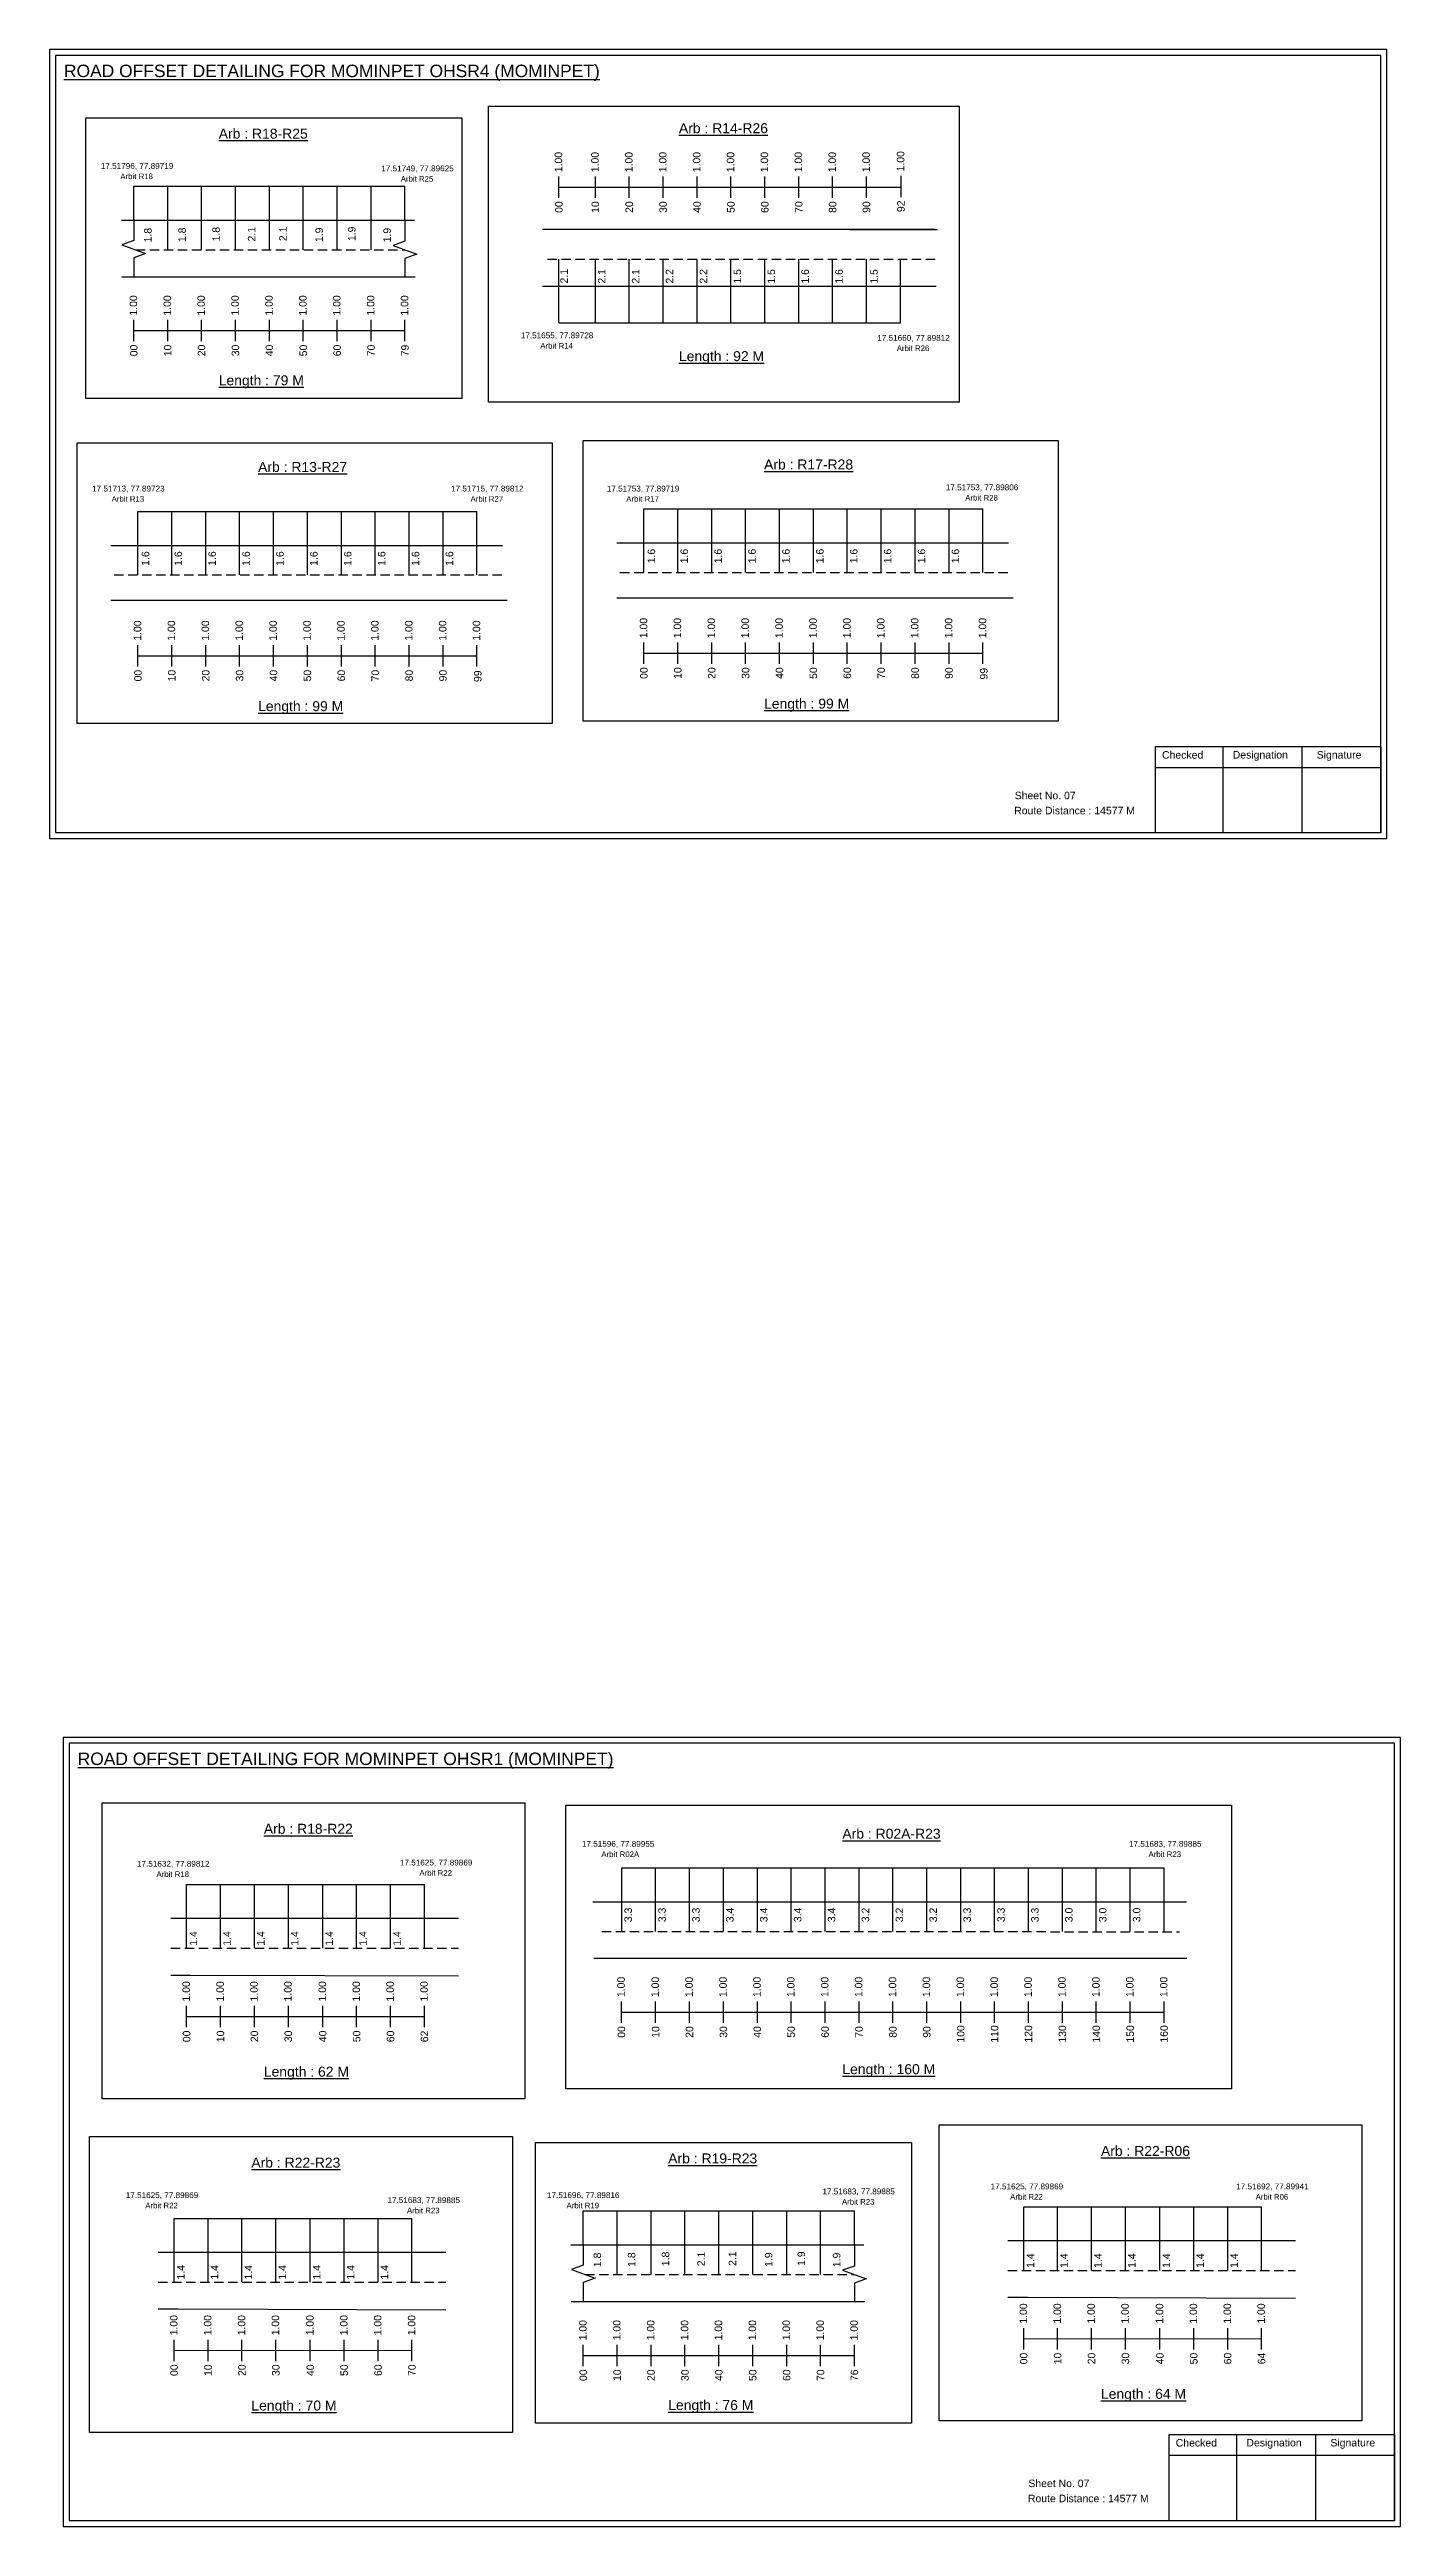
# Model space of a CAD drawing. Header units: inches. Extents: x 777 to 9331, y 1229 to 5049.
# Drawn here: x 7360 to 7902, y 1917 to 2911 of the extents above; entities that cross this region are included whole.
import ezdxf

# ---------------------------------------------------------------- set-up
doc = ezdxf.new("R2010")
doc.units = ezdxf.units.IN
doc.header["$MEASUREMENT"] = 0
doc.linetypes.add('DASHED2', pattern=[0.375, 0.25, -0.125])
doc.layers.add('PDF_Geometry', color=7, linetype='Continuous')
doc.layers.add('PDF_Text', color=5, linetype='Continuous')
doc.styles.add('PDF Arial', font='arial.ttf')
doc.styles.get("Standard").update_dxf_attribs({"font": 'arial.ttf'})

msp = doc.modelspace()

# ---------------------------------------------------------------- linework, layer by layer
at = {"color": 5}
for p, q in [((7393.73, 2856.32), (7502.53, 2856.32)), ((7564.27, 2801.5), (7701.3, 2801.5)), ((7395.39, 2725.82), (7531.39, 2725.82)), ((7598.39, 2726.82), (7734.39, 2726.82)), ((7589.49, 2181.39), (7807.09, 2181.39)), ((7414.93, 2174.61), (7510.34, 2174.62)), ((7409.93, 2040.61), (7505.34, 2040.62)), ((7574.06, 2043.61), (7682.86, 2043.61)), ((7750.78, 2045.3), (7846.2, 2045.3))]:
    msp.add_line(p, q, dxfattribs=at)
for p, q in [((7393.73, 2842.67), (7393.73, 2856.32)), ((7407.33, 2830.78), (7407.33, 2856.32)), ((7420.93, 2830.78), (7420.93, 2856.32)), ((7434.53, 2830.78), (7434.53, 2856.32)), ((7448.13, 2830.78), (7448.13, 2856.32)), ((7461.73, 2830.78), (7461.73, 2856.32)), ((7475.33, 2830.78), (7475.33, 2856.32)), ((7488.93, 2830.78), (7488.93, 2856.32)), ((7502.53, 2842.67), (7502.53, 2856.32)), ((7388.73, 2842.67), (7506.35, 2842.72)), ((7714.96, 2838.92), (7557.72, 2838.92)), ((7680.96, 2838.92), (7716.21, 2838.92)), ((7564.27, 2801.5), (7564.27, 2827.03)), ((7578.9, 2801.5), (7578.9, 2827.03)), ((7592.5, 2801.5), (7592.5, 2827.03)), ((7606.1, 2801.5), (7606.1, 2827.03)), ((7619.7, 2801.5), (7619.7, 2827.03)), ((7633.3, 2801.5), (7633.3, 2827.03)), ((7646.9, 2801.5), (7646.9, 2827.03)), ((7660.5, 2801.5), (7660.5, 2827.03)), ((7674.1, 2801.5), (7674.1, 2827.03)), ((7687.7, 2801.5), (7687.7, 2827.03)), ((7701.3, 2801.5), (7701.3, 2827.03)), ((7388.88, 2819.98), (7506.66, 2819.98)), ((7557.72, 2816.23), (7589.83, 2816.23)), ((7589.83, 2816.23), (7715.65, 2816.23)), ((7395.39, 2700.28), (7395.39, 2725.82)), ((7408.99, 2700.28), (7408.99, 2725.82)), ((7422.59, 2700.28), (7422.59, 2725.82)), ((7436.19, 2700.28), (7436.19, 2725.82)), ((7449.79, 2700.28), (7449.79, 2725.82)), ((7463.39, 2700.28), (7463.39, 2725.82)), ((7476.99, 2700.28), (7476.99, 2725.82)), ((7490.59, 2700.28), (7490.59, 2725.82)), ((7504.19, 2700.28), (7504.19, 2725.82)), ((7517.79, 2700.28), (7517.79, 2725.82)), ((7531.39, 2700.28), (7531.39, 2725.82)), ((7598.39, 2701.28), (7598.39, 2726.82)), ((7611.99, 2701.28), (7611.99, 2726.82)), ((7625.59, 2701.28), (7625.59, 2726.82)), ((7639.19, 2701.28), (7639.19, 2726.82)), ((7652.79, 2701.28), (7652.79, 2726.82)), ((7666.39, 2701.28), (7666.39, 2726.82)), ((7679.99, 2701.28), (7679.99, 2726.82)), ((7693.59, 2701.28), (7693.59, 2726.82)), ((7707.19, 2701.28), (7707.19, 2726.82)), ((7720.79, 2701.28), (7720.79, 2726.82)), ((7734.39, 2701.28), (7734.39, 2726.82)), ((7384.51, 2712.17), (7541.67, 2712.17)), ((7587.51, 2713.17), (7744.67, 2713.17)), ((7543.49, 2689.98), (7384.51, 2689.98)), ((7746.49, 2690.98), (7587.51, 2690.98)), ((7589.49, 2155.85), (7589.49, 2181.39)), ((7603.09, 2155.85), (7603.09, 2181.39)), ((7616.69, 2155.85), (7616.69, 2181.39)), ((7630.29, 2155.85), (7630.29, 2181.39)), ((7643.89, 2155.85), (7643.89, 2181.39)), ((7657.49, 2155.85), (7657.49, 2181.39)), ((7671.09, 2155.85), (7671.09, 2181.39)), ((7684.69, 2155.85), (7684.69, 2181.39)), ((7698.29, 2155.85), (7698.29, 2181.39)), ((7711.89, 2155.85), (7711.89, 2181.39)), ((7725.49, 2155.85), (7725.49, 2181.39)), ((7739.09, 2155.85), (7739.09, 2181.39)), ((7752.69, 2155.85), (7752.69, 2181.39)), ((7766.29, 2155.85), (7766.29, 2181.39)), ((7779.89, 2155.85), (7779.89, 2181.39)), ((7793.49, 2155.85), (7793.49, 2181.39)), ((7807.09, 2155.85), (7807.09, 2181.39)), ((7414.93, 2149.08), (7414.93, 2174.62)), ((7428.53, 2149.08), (7428.53, 2174.62)), ((7442.13, 2149.08), (7442.13, 2174.62)), ((7455.73, 2149.08), (7455.73, 2174.62)), ((7469.54, 2149.08), (7469.54, 2174.62)), ((7483.14, 2149.08), (7483.14, 2174.62)), ((7496.74, 2149.08), (7496.74, 2174.62)), ((7510.34, 2149.08), (7510.34, 2174.62)), ((7577.95, 2167.74), (7816.03, 2167.74)), ((7523.94, 2160.96), (7408.52, 2160.96)), ((7408.52, 2138.28), (7416.57, 2138.28)), ((7416.57, 2138.28), (7523.94, 2137.98)), ((7578.34, 2145.05), (7816.19, 2145.02)), ((7409.93, 2015.08), (7409.93, 2040.62)), ((7423.53, 2015.08), (7423.53, 2040.62)), ((7437.13, 2015.08), (7437.13, 2040.62)), ((7450.73, 2015.08), (7450.73, 2040.62)), ((7464.54, 2015.08), (7464.54, 2040.62)), ((7478.14, 2015.08), (7478.14, 2040.62)), ((7491.74, 2015.08), (7491.74, 2040.62)), ((7505.34, 2015.08), (7505.34, 2040.62)), ((7574.06, 2029.96), (7574.06, 2043.61)), ((7587.66, 2018.07), (7587.66, 2043.61)), ((7601.26, 2018.07), (7601.26, 2043.61)), ((7614.86, 2018.07), (7614.86, 2043.61)), ((7628.46, 2018.07), (7628.46, 2043.61)), ((7642.06, 2018.07), (7642.06, 2043.61)), ((7655.66, 2018.07), (7655.66, 2043.61)), ((7669.26, 2018.07), (7669.26, 2043.61)), ((7682.86, 2029.95), (7682.86, 2043.61)), ((7750.78, 2019.77), (7750.78, 2045.3)), ((7764.38, 2019.77), (7764.38, 2045.3)), ((7777.98, 2019.77), (7777.98, 2045.3)), ((7791.58, 2019.77), (7791.58, 2045.3)), ((7805.4, 2019.77), (7805.4, 2045.3)), ((7819, 2019.77), (7819, 2045.3)), ((7832.6, 2019.77), (7832.6, 2045.3)), ((7846.2, 2019.77), (7846.2, 2045.3)), ((7569.07, 2029.96), (7686.68, 2030.01)), ((7859.8, 2031.65), (7744.37, 2031.65)), ((7518.94, 2026.96), (7403.52, 2026.96)), ((7744.37, 2008.96), (7752.43, 2008.96)), ((7752.43, 2008.96), (7859.8, 2008.67)), ((7403.52, 2004.28), (7411.57, 2004.28)), ((7411.57, 2004.28), (7518.94, 2003.98)), ((7569.21, 2007.27), (7686.99, 2007.27))]:
    msp.add_line(p, q)
at = {"color": 217, "true_color": 0x93278f}
for p, q in [((7564.27, 2851.64), (7564.27, 2860.2)), ((7564.27, 2855.92), (7701.53, 2856)), ((7578.9, 2851.64), (7578.9, 2860.2)), ((7592.5, 2851.64), (7592.5, 2860.2)), ((7606.1, 2851.64), (7606.1, 2860.2)), ((7619.7, 2851.64), (7619.7, 2860.2)), ((7633.3, 2851.64), (7633.3, 2860.2)), ((7646.9, 2851.64), (7646.9, 2860.2)), ((7660.5, 2851.64), (7660.5, 2860.2)), ((7674.1, 2851.64), (7674.1, 2860.2)), ((7687.7, 2851.64), (7687.7, 2860.2)), ((7701.53, 2851.97), (7701.53, 2860.52)), ((7393.73, 2794.08), (7393.73, 2802.64)), ((7393.73, 2798.35), (7502.53, 2798.35)), ((7407.33, 2794.08), (7407.33, 2802.64)), ((7420.93, 2794.08), (7420.93, 2802.64)), ((7434.53, 2794.08), (7434.53, 2802.64)), ((7448.13, 2794.08), (7448.13, 2802.64)), ((7461.73, 2794.08), (7461.73, 2802.64)), ((7475.33, 2794.08), (7475.33, 2802.64)), ((7488.93, 2794.08), (7488.93, 2802.64)), ((7502.53, 2794.08), (7502.53, 2802.64)), ((7395.39, 2663.58), (7395.39, 2672.14)), ((7395.39, 2667.85), (7531.39, 2667.88)), ((7408.99, 2663.58), (7408.99, 2672.14)), ((7422.59, 2663.58), (7422.59, 2672.14)), ((7436.19, 2663.58), (7436.19, 2672.14)), ((7449.79, 2663.58), (7449.79, 2672.14)), ((7463.39, 2663.58), (7463.39, 2672.14)), ((7476.99, 2663.58), (7476.99, 2672.14)), ((7490.59, 2663.58), (7490.59, 2672.14)), ((7504.19, 2663.58), (7504.19, 2672.14)), ((7517.79, 2663.58), (7517.79, 2672.14)), ((7531.39, 2663.58), (7531.39, 2672.14)), ((7598.39, 2664.58), (7598.39, 2673.14)), ((7598.39, 2668.85), (7734.39, 2668.88)), ((7611.99, 2664.58), (7611.99, 2673.14)), ((7625.59, 2664.58), (7625.59, 2673.14)), ((7639.19, 2664.58), (7639.19, 2673.14)), ((7652.79, 2664.58), (7652.79, 2673.14)), ((7666.39, 2664.58), (7666.39, 2673.14)), ((7679.99, 2664.58), (7679.99, 2673.14)), ((7693.59, 2664.58), (7693.59, 2673.14)), ((7707.19, 2664.58), (7707.19, 2673.14)), ((7720.79, 2664.58), (7720.79, 2673.14)), ((7734.39, 2664.58), (7734.39, 2673.14)), ((7589.39, 2119.15), (7589.39, 2127.71)), ((7603.09, 2119.15), (7603.09, 2127.71)), ((7616.69, 2119.15), (7616.69, 2127.71)), ((7630.29, 2119.15), (7630.29, 2127.71)), ((7643.89, 2119.15), (7643.89, 2127.71)), ((7657.49, 2119.15), (7657.49, 2127.71)), ((7671.09, 2119.15), (7671.09, 2127.71)), ((7684.69, 2119.15), (7684.69, 2127.71)), ((7698.29, 2119.15), (7698.29, 2127.71)), ((7711.89, 2119.15), (7711.89, 2127.71)), ((7725.49, 2119.15), (7725.49, 2127.71)), ((7739.09, 2119.15), (7739.09, 2127.71)), ((7752.69, 2119.15), (7752.69, 2127.71)), ((7766.29, 2119.15), (7766.29, 2127.71)), ((7779.89, 2119.15), (7779.89, 2127.71)), ((7793.49, 2119.15), (7793.49, 2127.71)), ((7807.09, 2119.15), (7807.09, 2127.71)), ((7414.93, 2117.39), (7414.93, 2125.94)), ((7414.93, 2121.66), (7510.34, 2121.72)), ((7428.53, 2117.39), (7428.53, 2125.94)), ((7442.13, 2117.39), (7442.13, 2125.94)), ((7455.73, 2117.39), (7455.73, 2125.94)), ((7469.54, 2117.39), (7469.54, 2125.94)), ((7483.14, 2117.39), (7483.14, 2125.94)), ((7496.74, 2117.39), (7496.74, 2125.94)), ((7510.34, 2117.39), (7510.34, 2125.94)), ((7589.49, 2123.42), (7807.09, 2123.47)), ((7409.93, 1983.39), (7409.93, 1991.94)), ((7423.53, 1983.39), (7423.53, 1991.94)), ((7437.13, 1983.39), (7437.13, 1991.94)), ((7450.73, 1983.39), (7450.73, 1991.94)), ((7464.54, 1983.39), (7464.54, 1991.94)), ((7478.14, 1983.39), (7478.14, 1991.94)), ((7491.74, 1983.39), (7491.74, 1991.94)), ((7505.34, 1983.39), (7505.34, 1991.94)), ((7574.06, 1981.37), (7574.06, 1989.93)), ((7587.66, 1981.37), (7587.66, 1989.93)), ((7601.26, 1981.37), (7601.26, 1989.93)), ((7614.86, 1981.37), (7614.86, 1989.93)), ((7628.46, 1981.37), (7628.46, 1989.93)), ((7642.06, 1981.37), (7642.06, 1989.93)), ((7655.66, 1981.37), (7655.66, 1989.93)), ((7669.26, 1981.37), (7669.26, 1989.93)), ((7682.86, 1981.37), (7682.86, 1989.93)), ((7750.78, 1988.07), (7750.78, 1996.63)), ((7750.78, 1992.34), (7846.2, 1992.4)), ((7764.38, 1988.07), (7764.38, 1996.63)), ((7777.98, 1988.07), (7777.98, 1996.63)), ((7791.58, 1988.07), (7791.58, 1996.63)), ((7805.4, 1988.07), (7805.4, 1996.63)), ((7819, 1988.07), (7819, 1996.63)), ((7832.6, 1988.07), (7832.6, 1996.63)), ((7846.2, 1988.07), (7846.2, 1996.63)), ((7409.93, 1987.66), (7505.34, 1987.72)), ((7574.06, 1985.64), (7682.86, 1985.64))]:
    msp.add_line(p, q, dxfattribs=at)
at = {"linetype": 'DASHED2', "ltscale": 15}
for p, q in [((7394.49, 2830.78), (7502.53, 2830.78)), ((7559.65, 2827.03), (7715.95, 2827.03)), ((7385.79, 2700.28), (7541.67, 2700.28)), ((7588.79, 2701.28), (7744.67, 2701.28)), ((7408.52, 2149.08), (7523.94, 2149.08)), ((7581.45, 2155.85), (7813.33, 2155.68)), ((7744.37, 2019.77), (7859.8, 2019.77)), ((7403.52, 2015.08), (7518.94, 2015.08)), ((7574.82, 2018.07), (7682.86, 2018.07))]:
    msp.add_line(p, q, dxfattribs=at)
for points in [[(7374.5, 2883.8), (7525.35, 2883.8), (7525.35, 2771.12), (7374.5, 2771.12)], [(7536, 2888.44), (7724.92, 2888.44), (7724.92, 2769.62), (7536, 2769.62)], [(7574, 2754.3), (7764.55, 2754.3), (7764.55, 2641.62), (7574, 2641.62)], [(7371, 2753.3), (7561.55, 2753.3), (7561.55, 2640.62), (7371, 2640.62)], [(7381, 2207.45), (7550.61, 2207.45), (7550.61, 2088.63), (7381, 2088.63)], [(7567, 2206.55), (7834.12, 2206.55), (7834.12, 2092.63), (7567, 2092.63)], [(7716.86, 2078.14), (7886.47, 2078.14), (7886.47, 1959.31), (7716.86, 1959.31)], [(7376, 2073.45), (7545.61, 2073.45), (7545.61, 1954.63), (7376, 1954.63)], [(7554.83, 2071.09), (7705.69, 2071.09), (7705.69, 1958.41), (7554.83, 1958.41)]]:
    msp.add_lwpolyline(points, close=True)
at = {"linetype": 'Continuous'}
for points in [[(7393.71, 2842.95), (7393.71, 2834.52), (7388.97, 2832.79), (7398.45, 2829.34), (7393.71, 2827.61), (7393.71, 2820.26)], [(7502.53, 2842.67), (7502.53, 2834.24), (7497.79, 2832.51), (7507.27, 2829.06), (7502.53, 2827.33), (7502.53, 2819.98)], [(7574.04, 2030.24), (7574.04, 2021.81), (7569.3, 2020.08), (7578.79, 2016.63), (7574.04, 2014.9), (7574.04, 2007.55)], [(7682.86, 2029.95), (7682.86, 2021.52), (7678.12, 2019.8), (7687.61, 2016.34), (7682.86, 2014.62), (7682.86, 2007.27)]]:
    msp.add_lwpolyline(points, dxfattribs=at)
at = {"layer": 'PDF_Geometry'}
for points in [[(7359.93, 2911.18), (7359.93, 2594.47), (7896.4, 2594.47), (7896.4, 2911.18)], [(7362.26, 2908.85), (7362.26, 2596.89), (7893.98, 2596.89), (7893.98, 2908.85)], [(7365.43, 2233.69), (7365.43, 1916.98), (7901.9, 1916.98), (7901.9, 2233.69)], [(7367.76, 2231.36), (7367.76, 1919.4), (7899.48, 1919.4), (7899.48, 2231.36)]]:
    msp.add_lwpolyline(points, close=True, dxfattribs=at)
at = {"layer": 'PDF_Geometry', "color": 242, "true_color": 0xcc1f26}
for points in [[(7893.98, 2596.8), (7803.64, 2596.8), (7803.64, 2631.41), (7893.98, 2631.41)], [(7899.48, 1919.3), (7809.14, 1919.3), (7809.14, 1953.91), (7899.48, 1953.91)]]:
    msp.add_lwpolyline(points, close=True, dxfattribs=at)
for points in [[(7830.62, 2631.41), (7830.62, 2596.8)], [(7862.35, 2631.41), (7862.35, 2596.8)], [(7803.64, 2623.03), (7893.98, 2623.03)], [(7836.12, 1953.91), (7836.12, 1919.3)], [(7867.85, 1953.91), (7867.85, 1919.3)], [(7809.14, 1945.54), (7899.48, 1945.54)]]:
    msp.add_lwpolyline(points, dxfattribs=at)

# ---------------------------------------------------------------- texts
at = {"color": 242, "true_color": 0xcd2027}
for s, height, p in [('%%UROAD OFFSET DETAILING FOR MOMINPET OHSR4 (MOMINPET)', 5, (7365.71, 2900.11)), ('%%UArb : R18-R25', 4, (7427.8, 2875.42)), ('%%UArb : R14-R26', 4, (7612.44, 2877.61)), ('%%ULength : 92 M', 4, (7612.44, 2786.11)), ('%%ULength : 79 M', 4, (7427.8, 2776.42)), ('%%UArb : R13-R27', 4, (7443.59, 2741.63)), ('%%UArb : R17-R28', 4, (7646.59, 2742.63)), ('%%ULength : 99 M', 4, (7443.59, 2645.63)), ('%%ULength : 99 M', 4, (7646.59, 2646.63)), ('%%UROAD OFFSET DETAILING FOR MOMINPET OHSR1 (MOMINPET)', 5, (7371.21, 2222.61)), ('%%UArb : R18-R22', 4, (7445.89, 2195.02)), ('%%UArb : R02A-R23', 4, (7678, 2193.03)), ('%%ULength : 62 M', 4, (7445.89, 2097.52)), ('%%ULength : 160 M', 4, (7678, 2098.53)), ('%%UArb : R22-R06', 4, (7781.75, 2065.71)), ('%%UArb : R22-R23', 4, (7440.89, 2061.02)), ('%%UArb : R19-R23', 4, (7608.14, 2062.71)), ('%%ULength : 64 M', 4, (7781.75, 1968.21)), ('%%ULength : 70 M', 4, (7440.89, 1963.52)), ('%%ULength : 76 M', 4, (7608.14, 1963.71))]:
    msp.add_text(s, height=height, dxfattribs=at).set_placement(p)
at = {"color": 5}
for s, height, p in [('17.51796, 77.89719', 2.34, (7380.5, 2863.29)), ('17.51749, 77.89625', 2.34, (7493, 2862.29)), ('Arbit R18', 2.246, (7388.32, 2859.16)), ('Arbit R25', 2.246, (7500.82, 2858.16)), ('17.51655, 77.89728', 2.34, (7549, 2795.28)), ('17.51660, 77.89812', 2.34, (7692, 2794.28)), ('Arbit R14', 2.246, (7556.82, 2791.16)), ('Arbit R26', 2.246, (7699.82, 2790.16)), ('17.51713, 77.89723', 2.34, (7377, 2733.79)), ('17.51715, 77.89812', 2.34, (7521, 2733.79)), ('17.51753, 77.89719', 2.34, (7583.5, 2733.78)), ('17.51753, 77.89806', 2.34, (7719.5, 2734.28)), ('Arbit R13', 2.246, (7384.82, 2729.66)), ('Arbit R27', 2.246, (7528.82, 2729.66)), ('Arbit R17', 2.246, (7591.32, 2729.66)), ('Arbit R28', 2.246, (7727.32, 2730.16)), ('17.51596, 77.89955', 2.34, (7573.5, 2189.79)), ('Arbit R02A', 2.246, (7581.32, 2185.67)), ('17.51683, 77.89885', 2.34, (7793, 2189.79)), ('Arbit R23', 2.246, (7800.82, 2185.67)), ('17.51632, 77.89812', 2.34, (7395, 2181.79)), ('Arbit R18', 2.246, (7402.82, 2177.67)), ('17.51625, 77.89869', 2.34, (7500.5, 2182.29)), ('Arbit R22', 2.246, (7508.32, 2178.17)), ('17.51625, 77.89869', 2.34, (7390.5, 2048.79)), ('17.51683, 77.89885', 2.34, (7495.5, 2046.79)), ('17.51696, 77.89816', 2.34, (7559.5, 2048.79)), ('17.51683, 77.89885', 2.34, (7670, 2050.29)), ('Arbit R23', 2.246, (7677.82, 2046.17)), ('17.51625, 77.89869', 2.34, (7737.5, 2052.29)), ('Arbit R22', 2.246, (7745.32, 2048.17)), ('17.51692, 77.89941', 2.34, (7836, 2052.29)), ('Arbit R06', 2.246, (7843.82, 2048.17)), ('Arbit R22', 2.246, (7398.32, 2044.67)), ('Arbit R23', 2.246, (7503.32, 2042.67)), ('Arbit R19', 2.246, (7567.32, 2044.67))]:
    msp.add_text(s, height=height, dxfattribs=at).set_placement(p)
at = {"color": 217, "true_color": 0x93278f}
for s, p in [('1.00', (7565.6, 2861.93)), ('1.00', (7580.23, 2861.93)), ('1.00', (7593.83, 2861.93)), ('1.00', (7607.43, 2861.93)), ('1.00', (7621.03, 2861.93)), ('1.00', (7634.63, 2861.93)), ('1.00', (7648.23, 2861.93)), ('1.00', (7661.83, 2861.93)), ('1.00', (7675.43, 2861.93)), ('1.00', (7689.03, 2861.93)), ('1.00', (7702.85, 2862.26)), ('00', (7565.75, 2845.61)), ('10', (7580.38, 2845.61)), ('20', (7593.98, 2845.61)), ('30', (7607.58, 2845.61)), ('40', (7621.18, 2845.61)), ('50', (7634.78, 2845.61)), ('60', (7648.38, 2845.61)), ('70', (7661.98, 2845.61)), ('80', (7675.58, 2845.61)), ('90', (7689.18, 2845.61)), ('92', (7703, 2845.94)), ('1.00', (7395.05, 2804.38)), ('1.00', (7408.65, 2804.38)), ('1.00', (7422.25, 2804.38)), ('1.00', (7435.85, 2804.38)), ('1.00', (7449.45, 2804.38)), ('1.00', (7463.05, 2804.38)), ('1.00', (7476.65, 2804.38)), ('1.00', (7490.25, 2804.38)), ('1.00', (7503.85, 2804.38)), ('00', (7395.2, 2788.06)), ('10', (7408.8, 2788.06)), ('20', (7422.4, 2788.06)), ('30', (7436, 2788.06)), ('40', (7449.6, 2788.06)), ('50', (7463.2, 2788.06)), ('60', (7476.8, 2788.06)), ('70', (7490.4, 2788.06)), ('79', (7504, 2788.06)), ('1.00', (7396.72, 2673.88)), ('1.00', (7410.32, 2673.88)), ('1.00', (7423.92, 2673.88)), ('1.00', (7437.52, 2673.88)), ('1.00', (7451.12, 2673.88)), ('1.00', (7464.72, 2673.88)), ('1.00', (7478.32, 2673.88)), ('1.00', (7491.92, 2673.88)), ('1.00', (7505.52, 2673.88)), ('1.00', (7519.12, 2673.88)), ('1.00', (7532.72, 2673.88)), ('1.00', (7599.72, 2674.88)), ('1.00', (7613.32, 2674.88)), ('1.00', (7626.92, 2674.88)), ('1.00', (7640.52, 2674.88)), ('1.00', (7654.12, 2674.88)), ('1.00', (7667.72, 2674.88)), ('1.00', (7681.32, 2674.88)), ('1.00', (7694.92, 2674.88)), ('1.00', (7708.52, 2674.88)), ('1.00', (7722.12, 2674.88)), ('1.00', (7735.72, 2674.88)), ('00', (7396.87, 2657.56)), ('10', (7410.47, 2657.56)), ('20', (7424.07, 2657.56)), ('30', (7437.67, 2657.56)), ('40', (7451.27, 2657.56)), ('50', (7464.87, 2657.56)), ('60', (7478.47, 2657.56)), ('70', (7492.07, 2657.56)), ('80', (7505.67, 2657.56)), ('90', (7519.27, 2657.56)), ('99', (7533.24, 2657.31)), ('00', (7599.87, 2658.56)), ('10', (7613.47, 2658.56)), ('20', (7627.07, 2658.56)), ('30', (7640.67, 2658.56)), ('40', (7654.27, 2658.56)), ('50', (7667.87, 2658.56)), ('60', (7681.47, 2658.56)), ('70', (7695.07, 2658.56)), ('80', (7708.67, 2658.56)), ('90', (7722.27, 2658.56)), ('99', (7736.24, 2658.31)), ('1.00', (7416.25, 2127.68)), ('1.00', (7429.85, 2127.68)), ('1.00', (7443.45, 2127.68)), ('1.00', (7457.05, 2127.68)), ('1.00', (7470.87, 2127.68)), ('1.00', (7484.47, 2127.68)), ('1.00', (7498.07, 2127.68)), ('1.00', (7511.67, 2127.68)), ('1.00', (7590.71, 2129.45)), ('1.00', (7604.42, 2129.45)), ('1.00', (7618.02, 2129.45)), ('1.00', (7631.62, 2129.45)), ('1.00', (7645.22, 2129.45)), ('1.00', (7658.82, 2129.45)), ('1.00', (7672.42, 2129.45)), ('1.00', (7686.02, 2129.45)), ('1.00', (7699.62, 2129.45)), ('1.00', (7713.22, 2129.45)), ('1.00', (7726.82, 2129.45)), ('1.00', (7740.42, 2129.45)), ('1.00', (7754.02, 2129.45)), ('1.00', (7767.62, 2129.45)), ('1.00', (7781.22, 2129.45)), ('1.00', (7794.82, 2129.45)), ('1.00', (7808.42, 2129.45)), ('100', (7726.97, 2111.18)), ('110', (7740.57, 2111.18)), ('120', (7754.17, 2111.18)), ('130', (7767.77, 2111.18)), ('140', (7781.37, 2111.18)), ('150', (7794.97, 2111.18)), ('160', (7808.57, 2111.18)), ('00', (7416.4, 2111.36)), ('10', (7430, 2111.36)), ('20', (7443.6, 2111.36)), ('30', (7457.2, 2111.36)), ('40', (7471.02, 2111.36)), ('50', (7484.62, 2111.36)), ('60', (7498.22, 2111.36)), ('62', (7511.82, 2111.36)), ('00', (7590.86, 2113.13)), ('10', (7604.57, 2113.13)), ('20', (7618.17, 2113.13)), ('30', (7631.77, 2113.13)), ('40', (7645.37, 2113.13)), ('50', (7658.97, 2113.13)), ('60', (7672.57, 2113.13)), ('70', (7686.17, 2113.13)), ('80', (7699.77, 2113.13)), ('90', (7713.37, 2113.13)), ('1.00', (7411.25, 1993.68)), ('1.00', (7424.85, 1993.68)), ('1.00', (7438.45, 1993.68)), ('1.00', (7452.05, 1993.68)), ('1.00', (7465.87, 1993.68)), ('1.00', (7479.47, 1993.68)), ('1.00', (7493.07, 1993.68)), ('1.00', (7506.67, 1993.68)), ('1.00', (7575.39, 1991.67)), ('1.00', (7588.99, 1991.67)), ('1.00', (7602.59, 1991.67)), ('1.00', (7616.19, 1991.67)), ('1.00', (7629.79, 1991.67)), ('1.00', (7643.39, 1991.67)), ('1.00', (7656.99, 1991.67)), ('1.00', (7670.59, 1991.67)), ('1.00', (7684.19, 1991.67)), ('1.00', (7752.11, 1998.37)), ('1.00', (7765.71, 1998.37)), ('1.00', (7779.31, 1998.37)), ('1.00', (7792.91, 1998.37)), ('1.00', (7806.73, 1998.37)), ('1.00', (7820.33, 1998.37)), ('1.00', (7833.93, 1998.37)), ('1.00', (7847.53, 1998.37)), ('00', (7411.4, 1977.36)), ('10', (7425, 1977.36)), ('20', (7438.6, 1977.36)), ('30', (7452.2, 1977.36)), ('40', (7466.02, 1977.36)), ('50', (7479.62, 1977.36)), ('60', (7493.22, 1977.36)), ('70', (7506.82, 1977.36)), ('00', (7575.54, 1975.35)), ('10', (7589.14, 1975.35)), ('20', (7602.74, 1975.35)), ('30', (7616.34, 1975.35)), ('40', (7629.94, 1975.35)), ('50', (7643.54, 1975.35)), ('60', (7657.14, 1975.35)), ('70', (7670.74, 1975.35)), ('76', (7684.34, 1975.35)), ('00', (7752.26, 1982.05)), ('10', (7765.86, 1982.05)), ('20', (7779.46, 1982.05)), ('30', (7793.06, 1982.05)), ('40', (7806.88, 1982.05)), ('50', (7820.48, 1982.05)), ('60', (7834.08, 1982.05)), ('64', (7847.68, 1982.05))]:
    msp.add_text(s, height=3, rotation=90, dxfattribs=at).set_placement(p)
for s, p in [('1.8', (7400.86, 2833.77)), ('1.8', (7414.61, 2833.9)), ('1.8', (7428.23, 2834.15)), ('2.1', (7442.49, 2834.15)), ('2.1', (7455.08, 2834.28)), ('1.9', (7469.6, 2833.9)), ('1.9', (7482.7, 2834.28)), ('1.9', (7496.86, 2833.78)), ('2.1', (7567.87, 2817.28)), ('2.1', (7582.97, 2817.23)), ('2.1', (7596.57, 2817.23)), ('2.2', (7610.17, 2817.23)), ('2.2', (7623.77, 2817.23)), ('1.5', (7637.37, 2817.23)), ('1.5', (7650.97, 2817.23)), ('1.6', (7664.57, 2817.23)), ('1.6', (7678.17, 2817.23)), ('1.5', (7692.2, 2817.23)), ('1.6', (7399.9, 2703.96)), ('1.6', (7413.06, 2703.96)), ('1.6', (7426.66, 2703.96)), ('1.6', (7440.26, 2703.96)), ('1.6', (7453.86, 2703.96)), ('1.6', (7467.46, 2703.96)), ('1.6', (7481.06, 2703.96)), ('1.6', (7494.66, 2703.96)), ('1.6', (7508.26, 2703.96)), ('1.6', (7521.86, 2703.96)), ('1.6', (7602.9, 2704.96)), ('1.6', (7616.06, 2704.96)), ('1.6', (7629.66, 2704.96)), ('1.6', (7643.26, 2704.96)), ('1.6', (7656.86, 2704.96)), ('1.6', (7670.46, 2704.96)), ('1.6', (7684.06, 2704.96)), ('1.6', (7697.66, 2704.96)), ('1.6', (7711.26, 2704.96)), ('1.6', (7724.86, 2704.96)), ('3.3', (7593.56, 2159.53)), ('3.3', (7607.16, 2159.53)), ('3.3', (7620.76, 2159.53)), ('3.4', (7634.36, 2159.53)), ('3.4', (7647.96, 2159.53)), ('3.4', (7661.56, 2159.53)), ('3.4', (7675.16, 2159.53)), ('3.2', (7688.76, 2159.53)), ('3.2', (7702.36, 2159.53)), ('3.2', (7715.96, 2159.53)), ('3.3', (7729.56, 2159.53)), ('3.3', (7743.16, 2159.53)), ('3.3', (7756.76, 2159.53)), ('3.0', (7770.36, 2159.53)), ('3.0', (7783.96, 2159.53)), ('3.0', (7797.56, 2159.53)), ('1.4', (7419.1, 2150.08)), ('1.4', (7432.59, 2150.08)), ('1.4', (7446.19, 2150.08)), ('1.4', (7459.79, 2150.08)), ('1.4', (7473.61, 2150.08)), ('1.4', (7487.21, 2150.08)), ('1.4', (7500.81, 2150.08)), ('1.4', (7414.1, 2016.08)), ('1.4', (7427.59, 2016.08)), ('1.4', (7441.19, 2016.08)), ('1.4', (7454.79, 2016.08)), ('1.4', (7468.61, 2016.08)), ('1.4', (7482.21, 2016.08)), ('1.4', (7495.81, 2016.08)), ('1.8', (7581.19, 2021.06)), ('1.8', (7594.94, 2021.18)), ('1.8', (7608.56, 2021.44)), ('2.1', (7622.82, 2021.44)), ('2.1', (7635.41, 2021.57)), ('1.9', (7649.93, 2021.18)), ('1.9', (7663.03, 2021.57)), ('1.9', (7677.2, 2021.07)), ('1.4', (7754.96, 2020.76)), ('1.4', (7768.45, 2020.76)), ('1.4', (7782.05, 2020.76)), ('1.4', (7795.65, 2020.76)), ('1.4', (7809.47, 2020.76)), ('1.4', (7823.07, 2020.76)), ('1.4', (7836.67, 2020.76))]:
    msp.add_text(s, height=3, rotation=90).set_placement(p)
for s, p in [('Route Distance : 14577 M', (7746.95, 2604.22)), ('Sheet No. 07', (7747.14, 2610.27)), ('Route Distance : 14577 M', (7752.45, 1926.72)), ('Sheet No. 07', (7752.64, 1932.77))]:
    msp.add_text(s, height=3).set_placement(p)
at = {"layer": 'PDF_Text', "color": 7, "attachment_point": 7, "style": 'PDF Arial'}
for s, insert, char_height in [('Checked', (7806.25, 2626.52), 3.001), ('Designation', (7834.62, 2625.69), 3.0006), ('Signature', (7868.31, 2625.69), 3.001), ('Checked', (7811.75, 1949.02), 3.001), ('Designation', (7840.12, 1948.19), 3.0006), ('Signature', (7873.81, 1948.19), 3.001)]:
    msp.add_mtext(s, dxfattribs=dict(at, insert=insert, char_height=char_height))

doc.saveas('drawing.dxf')
